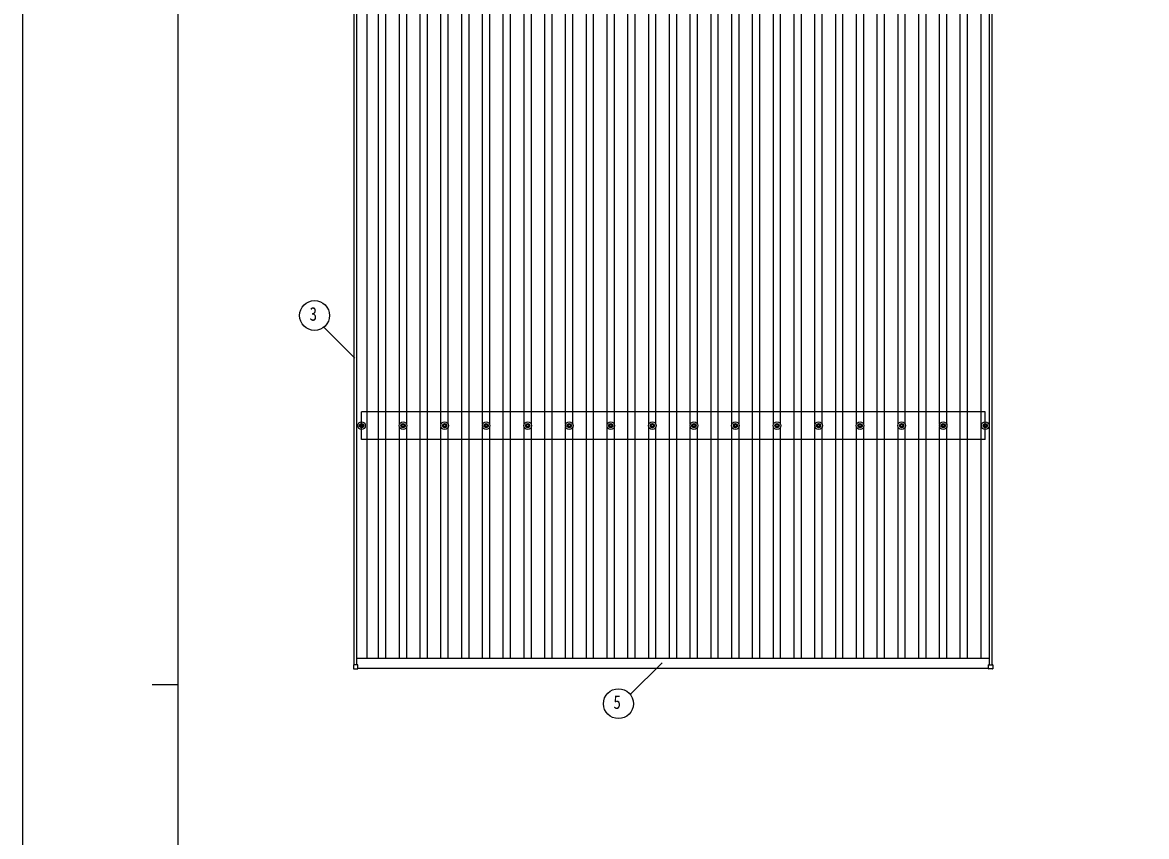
# Model space of a CAD drawing. Units: millimetres, scale not verified. Extents: x -10512 to 10512, y -7425 to 7425.
# Drawn here: x -10512 to -5102, y -419 to 3503 of the extents above; entities that cross this region are included whole.
import ezdxf
from ezdxf.enums import TextEntityAlignment as Align

# ---------------------------------------------------------------- set-up
doc = ezdxf.new("R2010")
doc.units = ezdxf.units.MM
doc.header["$LTSCALE"] = 30
for name, color, linetype in [('0-4_YKK_13', 4, 'Continuous'), ('0-5_YKK_A1', 4, 'Continuous'), ('0-6_YKK_D', 6, 'Continuous'), ('0-7_YKK_ZWAK', 7, 'Continuous')]:
    doc.layers.add(name, color=color, linetype=linetype)
doc.styles.add('ＭＳ ゴシック', font='')
doc.styles.get('ＭＳ ゴシック').set_extended_font_data('MS Gothic')

msp = doc.modelspace()

# ---------------------------------------------------------------- linework, layer by layer
at = {"layer": '0-4_YKK_13'}
for p, q in [((-8882.2, 1570.22), (-8882.2, 1565.8)), ((-8878.7, 1570.22), (-8878.7, 1565.8)), ((-8682.2, 1570.22), (-8682.2, 1565.8)), ((-8678.7, 1570.22), (-8678.7, 1565.8)), ((-8482.2, 1570.22), (-8482.2, 1565.8)), ((-8478.7, 1570.22), (-8478.7, 1565.8)), ((-8282.2, 1570.22), (-8282.2, 1565.8)), ((-8278.7, 1570.22), (-8278.7, 1565.8)), ((-8082.2, 1570.22), (-8082.2, 1565.8)), ((-8078.7, 1570.22), (-8078.7, 1565.8)), ((-7882.2, 1570.22), (-7882.2, 1565.8)), ((-7878.7, 1570.22), (-7878.7, 1565.8)), ((-7682.2, 1570.22), (-7682.2, 1565.8)), ((-7678.7, 1570.22), (-7678.7, 1565.8)), ((-7482.2, 1570.22), (-7482.2, 1565.8)), ((-7478.7, 1570.22), (-7478.7, 1565.8)), ((-7282.2, 1570.22), (-7282.2, 1565.8)), ((-7278.7, 1570.22), (-7278.7, 1565.8)), ((-7082.2, 1570.22), (-7082.2, 1565.8)), ((-7078.7, 1570.22), (-7078.7, 1565.8)), ((-6882.2, 1570.22), (-6882.2, 1565.8)), ((-6878.7, 1570.22), (-6878.7, 1565.8)), ((-6682.2, 1570.22), (-6682.2, 1565.8)), ((-6678.7, 1570.22), (-6678.7, 1565.8)), ((-6482.2, 1570.22), (-6482.2, 1565.8)), ((-6478.7, 1570.22), (-6478.7, 1565.8)), ((-6282.2, 1570.22), (-6282.2, 1565.8)), ((-6278.7, 1570.22), (-6278.7, 1565.8)), ((-6082.2, 1570.22), (-6082.2, 1565.8)), ((-6078.7, 1570.22), (-6078.7, 1565.8)), ((-5879.45, 1570.22), (-5879.45, 1565.8)), ((-5875.95, 1570.22), (-5875.95, 1565.8)), ((-8890.45, 1561.97), (-8886.03, 1561.97)), ((-8890.45, 1558.47), (-8886.03, 1558.47)), ((-8882.2, 1554.64), (-8882.2, 1550.22)), ((-8878.7, 1554.64), (-8878.7, 1550.22)), ((-8874.87, 1561.97), (-8870.45, 1561.97)), ((-8874.87, 1558.47), (-8870.45, 1558.47)), ((-8690.45, 1561.97), (-8686.03, 1561.97)), ((-8690.45, 1558.47), (-8686.03, 1558.47)), ((-8682.2, 1554.64), (-8682.2, 1550.22)), ((-8678.7, 1554.64), (-8678.7, 1550.22)), ((-8674.87, 1561.97), (-8670.45, 1561.97)), ((-8674.87, 1558.47), (-8670.45, 1558.47)), ((-8490.45, 1561.97), (-8486.03, 1561.97)), ((-8490.45, 1558.47), (-8486.03, 1558.47)), ((-8482.2, 1554.64), (-8482.2, 1550.22)), ((-8478.7, 1554.64), (-8478.7, 1550.22)), ((-8474.87, 1561.97), (-8470.45, 1561.97)), ((-8474.87, 1558.47), (-8470.45, 1558.47)), ((-8290.45, 1561.97), (-8286.03, 1561.97)), ((-8290.45, 1558.47), (-8286.03, 1558.47)), ((-8282.2, 1554.64), (-8282.2, 1550.22)), ((-8278.7, 1554.64), (-8278.7, 1550.22)), ((-8274.87, 1561.97), (-8270.45, 1561.97)), ((-8274.87, 1558.47), (-8270.45, 1558.47)), ((-8090.45, 1561.97), (-8086.03, 1561.97)), ((-8090.45, 1558.47), (-8086.03, 1558.47)), ((-8082.2, 1554.64), (-8082.2, 1550.22)), ((-8078.7, 1554.64), (-8078.7, 1550.22)), ((-8074.87, 1561.97), (-8070.45, 1561.97)), ((-8074.87, 1558.47), (-8070.45, 1558.47)), ((-7890.45, 1561.97), (-7886.03, 1561.97)), ((-7890.45, 1558.47), (-7886.03, 1558.47)), ((-7882.2, 1554.64), (-7882.2, 1550.22)), ((-7878.7, 1554.64), (-7878.7, 1550.22)), ((-7874.87, 1561.97), (-7870.45, 1561.97)), ((-7874.87, 1558.47), (-7870.45, 1558.47)), ((-7690.45, 1561.97), (-7686.03, 1561.97)), ((-7690.45, 1558.47), (-7686.03, 1558.47)), ((-7682.2, 1554.64), (-7682.2, 1550.22)), ((-7678.7, 1554.64), (-7678.7, 1550.22)), ((-7674.87, 1561.97), (-7670.45, 1561.97)), ((-7674.87, 1558.47), (-7670.45, 1558.47)), ((-7490.45, 1561.97), (-7486.03, 1561.97)), ((-7490.45, 1558.47), (-7486.03, 1558.47)), ((-7482.2, 1554.64), (-7482.2, 1550.22)), ((-7478.7, 1554.64), (-7478.7, 1550.22)), ((-7474.87, 1561.97), (-7470.45, 1561.97)), ((-7474.87, 1558.47), (-7470.45, 1558.47)), ((-7290.45, 1561.97), (-7286.03, 1561.97)), ((-7290.45, 1558.47), (-7286.03, 1558.47)), ((-7282.2, 1554.64), (-7282.2, 1550.22)), ((-7278.7, 1554.64), (-7278.7, 1550.22)), ((-7274.87, 1561.97), (-7270.45, 1561.97)), ((-7274.87, 1558.47), (-7270.45, 1558.47)), ((-7090.45, 1561.97), (-7086.03, 1561.97)), ((-7090.45, 1558.47), (-7086.03, 1558.47)), ((-7082.2, 1554.64), (-7082.2, 1550.22)), ((-7078.7, 1554.64), (-7078.7, 1550.22)), ((-7074.87, 1561.97), (-7070.45, 1561.97)), ((-7074.87, 1558.47), (-7070.45, 1558.47)), ((-6890.45, 1561.97), (-6886.03, 1561.97)), ((-6890.45, 1558.47), (-6886.03, 1558.47)), ((-6882.2, 1554.64), (-6882.2, 1550.22)), ((-6878.7, 1554.64), (-6878.7, 1550.22)), ((-6874.87, 1561.97), (-6870.45, 1561.97)), ((-6874.87, 1558.47), (-6870.45, 1558.47)), ((-6690.45, 1561.97), (-6686.03, 1561.97)), ((-6690.45, 1558.47), (-6686.03, 1558.47)), ((-6682.2, 1554.64), (-6682.2, 1550.22)), ((-6678.7, 1554.64), (-6678.7, 1550.22)), ((-6674.87, 1561.97), (-6670.45, 1561.97)), ((-6674.87, 1558.47), (-6670.45, 1558.47)), ((-6490.45, 1561.97), (-6486.03, 1561.97)), ((-6490.45, 1558.47), (-6486.03, 1558.47)), ((-6482.2, 1554.64), (-6482.2, 1550.22)), ((-6478.7, 1554.64), (-6478.7, 1550.22)), ((-6474.87, 1561.97), (-6470.45, 1561.97)), ((-6474.87, 1558.47), (-6470.45, 1558.47)), ((-6290.45, 1561.97), (-6286.03, 1561.97)), ((-6290.45, 1558.47), (-6286.03, 1558.47)), ((-6282.2, 1554.64), (-6282.2, 1550.22)), ((-6278.7, 1554.64), (-6278.7, 1550.22)), ((-6274.87, 1561.97), (-6270.45, 1561.97)), ((-6274.87, 1558.47), (-6270.45, 1558.47)), ((-6090.45, 1561.97), (-6086.03, 1561.97)), ((-6090.45, 1558.47), (-6086.03, 1558.47)), ((-6082.2, 1554.64), (-6082.2, 1550.22)), ((-6078.7, 1554.64), (-6078.7, 1550.22)), ((-6074.87, 1561.97), (-6070.45, 1561.97)), ((-6074.87, 1558.47), (-6070.45, 1558.47)), ((-5887.7, 1561.97), (-5883.28, 1561.97)), ((-5887.7, 1558.47), (-5883.28, 1558.47)), ((-5879.45, 1554.64), (-5879.45, 1550.22)), ((-5875.95, 1554.64), (-5875.95, 1550.22)), ((-5872.12, 1561.97), (-5867.7, 1561.97)), ((-5872.12, 1558.47), (-5867.7, 1558.47)), ((-8918.75, 407.31), (-8918.75, 389.31)), ((-8899.75, 408.31), (-8917.75, 408.31)), ((-8917.75, 388.31), (-8899.75, 388.31)), ((-8898.75, 389.31), (-8898.75, 407.31)), ((-5862.15, 389.31), (-5862.15, 407.31)), ((-5861.15, 408.31), (-5843.15, 408.31)), ((-5843.15, 388.31), (-5861.15, 388.31)), ((-5842.15, 407.31), (-5842.15, 389.31))]:
    msp.add_line(p, q, dxfattribs=at)
for centre, radius in [((-8880.45, 1560.22), 18.25), ((-8880.45, 1560.22), 10.15), ((-8680.45, 1560.22), 18.25), ((-8680.45, 1560.22), 10.15), ((-8480.45, 1560.22), 18.25), ((-8480.45, 1560.22), 10.15), ((-8280.45, 1560.22), 18.25), ((-8280.45, 1560.22), 10.15), ((-8080.45, 1560.22), 18.25), ((-8080.45, 1560.22), 10.15), ((-7880.45, 1560.22), 18.25), ((-7880.45, 1560.22), 10.15), ((-7680.45, 1560.22), 18.25), ((-7680.45, 1560.22), 10.15), ((-7480.45, 1560.22), 18.25), ((-7480.45, 1560.22), 10.15), ((-7280.45, 1560.22), 18.25), ((-7280.45, 1560.22), 10.15), ((-7080.45, 1560.22), 18.25), ((-7080.45, 1560.22), 10.15), ((-6880.45, 1560.22), 18.25), ((-6880.45, 1560.22), 10.15), ((-6680.45, 1560.22), 18.25), ((-6680.45, 1560.22), 10.15), ((-6480.45, 1560.22), 18.25), ((-6480.45, 1560.22), 10.15), ((-6280.45, 1560.22), 18.25), ((-6280.45, 1560.22), 10.15), ((-6080.45, 1560.22), 18.25), ((-6080.45, 1560.22), 10.15), ((-5877.7, 1560.22), 18.25), ((-5877.7, 1560.22), 10.15), ((-8880.45, 1560.22), 5.85), ((-8880.45, 1560.22), 5.25), ((-8680.45, 1560.22), 5.85), ((-8680.45, 1560.22), 5.25), ((-8480.45, 1560.22), 5.85), ((-8480.45, 1560.22), 5.25), ((-8280.45, 1560.22), 5.85), ((-8280.45, 1560.22), 5.25), ((-8080.45, 1560.22), 5.85), ((-8080.45, 1560.22), 5.25), ((-7880.45, 1560.22), 5.85), ((-7880.45, 1560.22), 5.25), ((-7680.45, 1560.22), 5.85), ((-7680.45, 1560.22), 5.25), ((-7480.45, 1560.22), 5.85), ((-7480.45, 1560.22), 5.25), ((-7280.45, 1560.22), 5.85), ((-7280.45, 1560.22), 5.25), ((-7080.45, 1560.22), 5.85), ((-7080.45, 1560.22), 5.25), ((-6880.45, 1560.22), 5.85), ((-6880.45, 1560.22), 5.25), ((-6680.45, 1560.22), 5.85), ((-6680.45, 1560.22), 5.25), ((-6480.45, 1560.22), 5.85), ((-6480.45, 1560.22), 5.25), ((-6280.45, 1560.22), 5.85), ((-6280.45, 1560.22), 5.25), ((-6080.45, 1560.22), 5.85), ((-6080.45, 1560.22), 5.25), ((-5877.7, 1560.22), 5.85), ((-5877.7, 1560.22), 5.25)]:
    msp.add_circle(centre, radius, dxfattribs=at)
for centre, start, end in [((-8917.75, 407.31), 90, 180), ((-8917.75, 389.31), 180, 270), ((-8899.75, 407.31), 0, 90), ((-8899.75, 389.31), 270, 0), ((-5861.15, 407.31), 90, 180), ((-5861.15, 389.31), 180, 270), ((-5843.15, 407.31), 0, 90), ((-5843.15, 389.31), 270, 0)]:
    msp.add_arc(centre, 1, start, end, dxfattribs=at)
at = {"layer": '0-5_YKK_A1'}
for p, q in [((-8915.45, 408.28), (-8915.45, 5806.7)), ((-8903.45, 408.28), (-8903.45, 5806.7)), ((-5857.45, 408.28), (-5857.45, 5806.7)), ((-5845.45, 408.28), (-5845.45, 5806.7)), ((-8853.95, 439.6), (-8853.95, 5780.61)), ((-8797.95, 439.6), (-8797.95, 5780.61)), ((-8762.95, 439.6), (-8762.95, 5780.61)), ((-8597.95, 439.6), (-8597.95, 5780.61)), ((-8562.95, 439.6), (-8562.95, 5780.61)), ((-8397.95, 439.6), (-8397.95, 5780.61)), ((-8362.95, 439.6), (-8362.95, 5780.61)), ((-8197.95, 439.6), (-8197.95, 5780.61)), ((-8162.95, 439.6), (-8162.95, 5780.61)), ((-7997.95, 439.6), (-7997.95, 5780.61)), ((-7962.95, 439.6), (-7962.95, 5780.61)), ((-7797.95, 439.6), (-7797.95, 5780.61)), ((-7762.95, 439.6), (-7762.95, 5780.61)), ((-7597.95, 439.6), (-7597.95, 5780.61)), ((-7562.95, 439.6), (-7562.95, 5780.61)), ((-7397.95, 439.6), (-7397.95, 5780.61)), ((-7362.95, 439.6), (-7362.95, 5780.61)), ((-7197.95, 439.6), (-7197.95, 5780.61)), ((-7162.95, 439.6), (-7162.95, 5780.61)), ((-6997.95, 439.6), (-6997.95, 5780.61)), ((-6962.95, 439.6), (-6962.95, 5780.61)), ((-6797.95, 439.6), (-6797.95, 5780.61)), ((-6762.95, 439.6), (-6762.95, 5780.61)), ((-6597.95, 439.6), (-6597.95, 5780.61)), ((-6562.95, 439.6), (-6562.95, 5780.61)), ((-6397.95, 439.6), (-6397.95, 5780.61)), ((-6362.95, 439.6), (-6362.95, 5780.61)), ((-6197.95, 439.6), (-6197.95, 5780.61)), ((-6162.95, 439.6), (-6162.95, 5780.61)), ((-5997.95, 439.6), (-5997.95, 5780.61)), ((-5962.95, 439.6), (-5962.95, 5780.61)), ((-5897.95, 439.6), (-5897.95, 5780.61)), ((-8697.95, 1565.4), (-8697.95, 4655.04)), ((-8662.95, 1565.4), (-8662.95, 4655.04)), ((-8497.95, 1565.4), (-8497.95, 4655.04)), ((-8462.95, 1565.4), (-8462.95, 4655.04)), ((-8297.95, 1565.4), (-8297.95, 4655.04)), ((-8262.95, 1565.4), (-8262.95, 4655.04)), ((-8097.95, 1565.4), (-8097.95, 4655.04)), ((-8062.95, 1565.4), (-8062.95, 4655.04)), ((-7897.95, 1565.4), (-7897.95, 4655.04)), ((-7862.95, 1565.4), (-7862.95, 4655.04)), ((-7697.95, 1565.4), (-7697.95, 4655.04)), ((-7662.95, 1565.4), (-7662.95, 4655.04)), ((-7497.95, 1565.4), (-7497.95, 4655.04)), ((-7462.95, 1565.4), (-7462.95, 4655.04)), ((-7297.95, 1565.4), (-7297.95, 4655.04)), ((-7262.95, 1565.4), (-7262.95, 4655.04)), ((-7097.95, 1565.4), (-7097.95, 4655.04)), ((-7062.95, 1565.4), (-7062.95, 4655.04)), ((-6897.95, 1565.4), (-6897.95, 4655.04)), ((-6862.95, 1565.4), (-6862.95, 4655.04)), ((-6697.95, 1565.4), (-6697.95, 4655.04)), ((-6662.95, 1565.4), (-6662.95, 4655.04)), ((-6497.95, 1565.4), (-6497.95, 4655.04)), ((-6462.95, 1565.4), (-6462.95, 4655.04)), ((-6297.95, 1565.4), (-6297.95, 4655.04)), ((-6262.95, 1565.4), (-6262.95, 4655.04)), ((-6097.95, 1565.4), (-6097.95, 4655.04)), ((-6062.95, 1565.4), (-6062.95, 4655.04)), ((-5877.7, 1627.22), (-8880.45, 1627.22)), ((-8880.45, 1493.22), (-8880.45, 1627.22)), ((-5877.7, 1493.22), (-5877.7, 1627.22)), ((-8697.95, 439.6), (-8697.95, 1555.04)), ((-8662.95, 439.6), (-8662.95, 1555.04)), ((-8497.95, 439.6), (-8497.95, 1555.04)), ((-8462.95, 439.6), (-8462.95, 1555.04)), ((-8297.95, 439.6), (-8297.95, 1555.04)), ((-8262.95, 439.6), (-8262.95, 1555.04)), ((-8097.95, 439.6), (-8097.95, 1555.04)), ((-8062.95, 439.6), (-8062.95, 1555.04)), ((-7897.95, 439.6), (-7897.95, 1555.04)), ((-7862.95, 439.6), (-7862.95, 1555.04)), ((-7697.95, 439.6), (-7697.95, 1555.04)), ((-7662.95, 439.6), (-7662.95, 1555.04)), ((-7497.95, 439.6), (-7497.95, 1555.04)), ((-7462.95, 439.6), (-7462.95, 1555.04)), ((-7297.95, 439.6), (-7297.95, 1555.04)), ((-7262.95, 439.6), (-7262.95, 1555.04)), ((-7097.95, 439.6), (-7097.95, 1555.04)), ((-7062.95, 439.6), (-7062.95, 1555.04)), ((-6897.95, 439.6), (-6897.95, 1555.04)), ((-6862.95, 439.6), (-6862.95, 1555.04)), ((-6697.95, 439.6), (-6697.95, 1555.04)), ((-6662.95, 439.6), (-6662.95, 1555.04)), ((-6497.95, 439.6), (-6497.95, 1555.04)), ((-6462.95, 439.6), (-6462.95, 1555.04)), ((-6297.95, 439.6), (-6297.95, 1555.04)), ((-6262.95, 439.6), (-6262.95, 1555.04)), ((-6097.95, 439.6), (-6097.95, 1555.04)), ((-6062.95, 439.6), (-6062.95, 1555.04)), ((-5877.7, 1493.22), (-8880.45, 1493.22)), ((-8903.45, 439.6), (-5857.45, 439.6)), ((-8898.75, 391.61), (-5862.15, 391.61))]:
    msp.add_line(p, q, dxfattribs=at)
at = {"layer": '0-6_YKK_D'}
for p, q in [((-9061.36, 2034.7), (-8912.57, 1885.91)), ((-7586.68, 264.6), (-7433.35, 417.94))]:
    msp.add_line(p, q, dxfattribs=at)
for centre in [(-9106.34, 2090.93), (-7643.74, 220.68)]:
    msp.add_circle(centre, 72, dxfattribs=at)
at = {"layer": '0-7_YKK_ZWAK'}
for p, q in [((-9762.45, -6312.5), (-9762.45, 6937.5)), ((-9887.45, 312.5), (-9762.45, 312.5))]:
    msp.add_line(p, q, dxfattribs=at)
msp.add_lwpolyline([(-10512.5, -7425), (10512.5, -7425), (10512.5, 7425), (-10512.5, 7425)], close=True, dxfattribs=at)

# ---------------------------------------------------------------- texts
at = {"layer": '0-6_YKK_D', "style": 'ＭＳ ゴシック', "width": 0.8}
for s, p in [('3', (-9130.34, 2045.93)), ('5', (-7667.74, 175.68))]:
    msp.add_text(s, height=65.98, dxfattribs=at).set_placement(p, align=Align.BOTTOM_LEFT)

doc.saveas('drawing.dxf')
